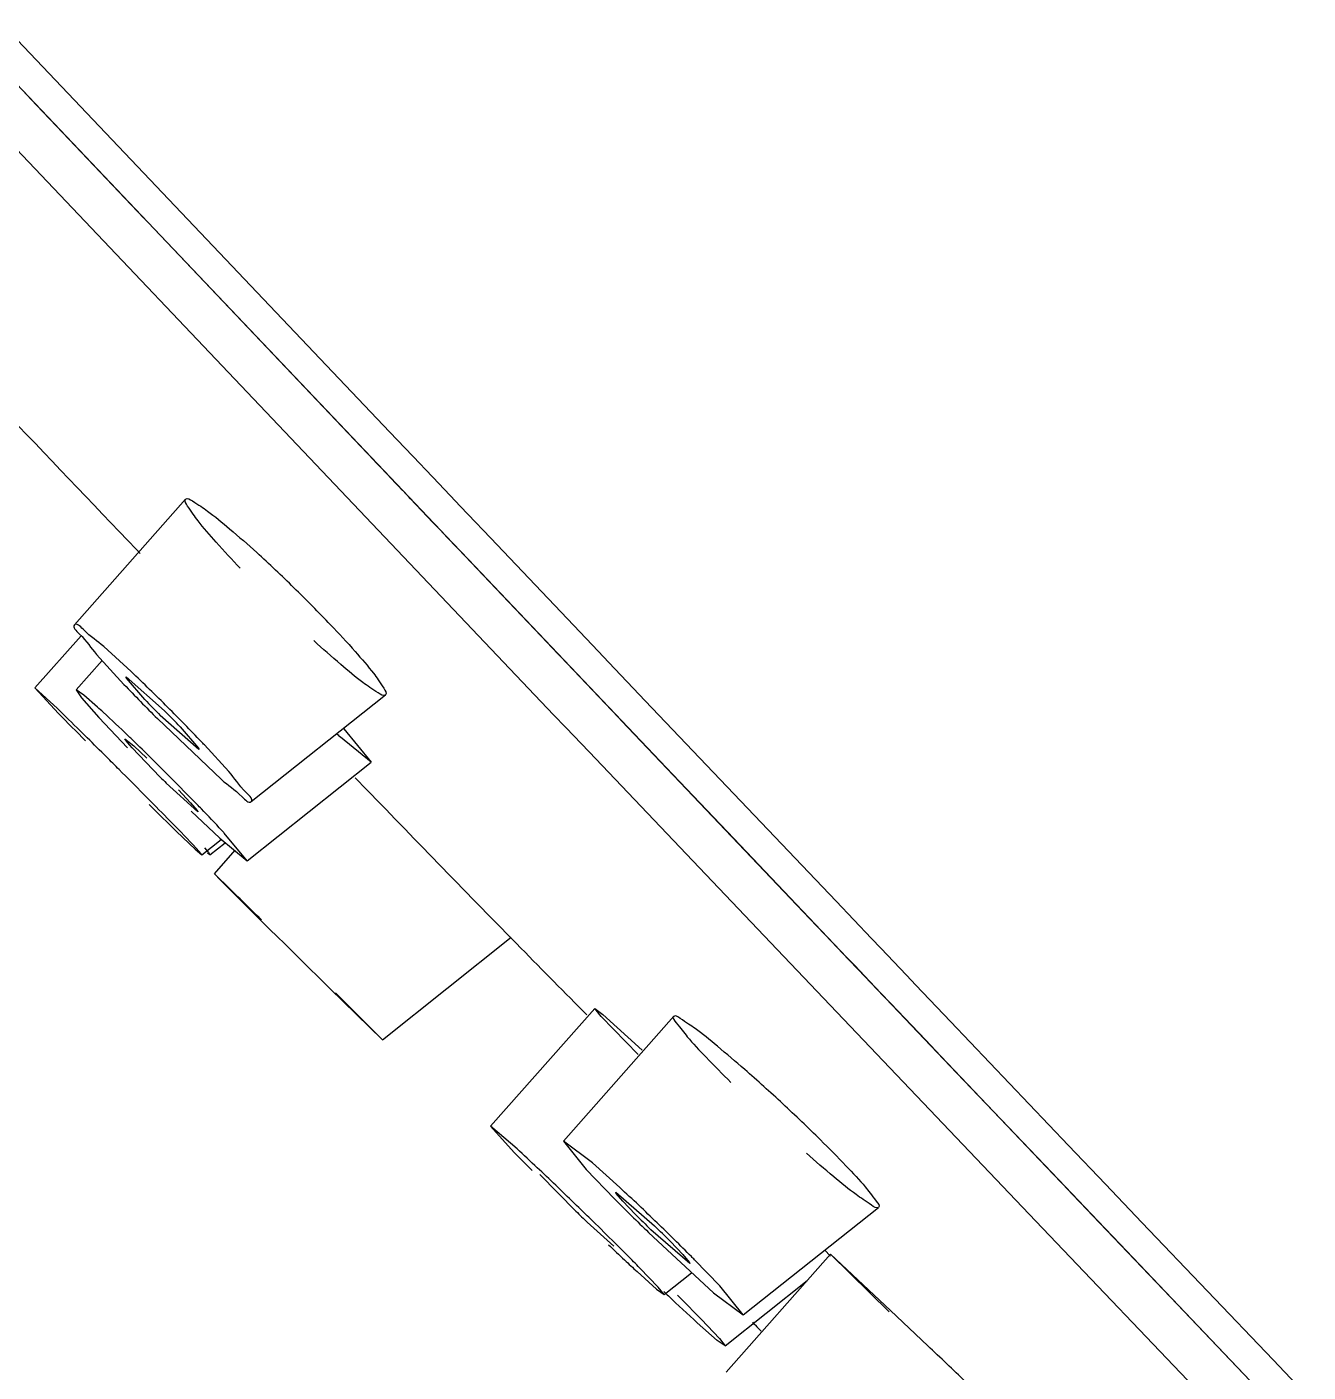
# Model space of a CAD drawing. Header units: millimetres. Extents: x 14221 to 15062, y 1145 to 1740.
# Drawn here: x 14849.23 to 14858.57, y 1618.68 to 1628.48 of the extents above; entities that cross this region are included whole.
import ezdxf

# ---------------------------------------------------------------- set-up
doc = ezdxf.new("R2010")
doc.units = ezdxf.units.MM

msp = doc.modelspace()

# ---------------------------------------------------------------- linework, layer by layer
at = {"color": 7, "linetype": 'Continuous'}
for p, q in [((14849.0696, 1628.4837), (14851.8717, 1625.5339)), ((14851.7082, 1625.3786), (14848.906, 1628.3286)), ((14849.2625, 1627.9532), (14849.1961, 1628.0231)), ((14851.3342, 1625.295), (14848.8304, 1627.9305)), ((14850.0818, 1627.0905), (14849.2625, 1627.9532)), ((14849.3434, 1627.868), (14849.2625, 1627.9532)), ((14849.601, 1627.5966), (14849.3434, 1627.868)), ((14851.6915, 1625.3962), (14849.601, 1627.5966)), ((14851.8717, 1625.5339), (14851.9304, 1625.4722)), ((14851.9304, 1625.4722), (14852.0941, 1625.2998)), ((14851.8321, 1625.2483), (14851.6915, 1625.3962)), ((14851.7499, 1625.3348), (14851.6915, 1625.3962)), ((14853.0679, 1623.4718), (14851.3342, 1625.295)), ((14851.7777, 1625.3056), (14851.7499, 1625.3348)), ((14851.7669, 1625.3169), (14851.7499, 1625.3348)), ((14851.9306, 1625.1447), (14851.7669, 1625.3169)), ((14851.8321, 1625.2483), (14851.7777, 1625.3056)), ((14852.0941, 1625.2998), (14852.1306, 1625.2615)), ((14852.1306, 1625.2615), (14852.189, 1625.2)), ((14852.6933, 1624.3423), (14851.8321, 1625.2483)), ((14851.9137, 1625.1624), (14851.8321, 1625.2483)), ((14851.9504, 1625.1238), (14851.9137, 1625.1624)), ((14852.189, 1625.2), (14852.3522, 1625.0284)), ((14851.967, 1625.1064), (14851.9306, 1625.1447)), ((14852.0092, 1625.0619), (14851.9504, 1625.1238)), ((14852.0373, 1625.0324), (14852.0092, 1625.0619)), ((14852.0254, 1625.0449), (14852.0092, 1625.0619)), ((14849.5759, 1624.1265), (14850.386, 1625.0418)), ((14852.1885, 1624.8734), (14852.0254, 1625.0449)), ((14852.1735, 1624.8892), (14852.0373, 1625.0324)), ((14852.3522, 1625.0284), (14852.3871, 1624.9917)), ((14852.3871, 1624.9917), (14852.4452, 1624.9305)), ((14852.2086, 1624.8523), (14852.1735, 1624.8892)), ((14852.2233, 1624.8367), (14852.1885, 1624.8734)), ((14852.4452, 1624.9305), (14852.6077, 1624.7596)), ((14852.2951, 1624.7612), (14852.2086, 1624.8523)), ((14852.2815, 1624.7755), (14852.2233, 1624.8367)), ((14852.4438, 1624.6048), (14852.2815, 1624.7755)), ((14850.0541, 1624.6474), (14850.0251, 1624.6778)), ((14852.4308, 1624.6185), (14852.2951, 1624.7612)), ((14852.6077, 1624.7596), (14853.2144, 1624.1215)), ((14852.5091, 1624.5362), (14852.4308, 1624.6185)), ((14854.962, 1621.9575), (14852.4438, 1624.6048)), ((14852.6933, 1624.3423), (14852.5091, 1624.5362)), ((14853.5431, 1623.4488), (14852.6933, 1624.3423)), ((14852.7676, 1624.2643), (14852.6933, 1624.3423)), ((14852.9749, 1624.0462), (14852.7676, 1624.2643)), ((14853.2144, 1624.1215), (14853.3917, 1623.935)), ((14849.288, 1623.6668), (14849.6236, 1624.046)), ((14853.0261, 1623.9924), (14852.9749, 1624.0462)), ((14853.048, 1623.9694), (14853.0261, 1623.9924)), ((14849.7362, 1623.9105), (14849.9365, 1623.6929)), ((14849.9887, 1623.7858), (14849.7893, 1623.9688)), ((14853.234, 1623.7738), (14853.048, 1623.9694)), ((14853.3917, 1623.935), (14853.471, 1623.8517)), ((14849.5879, 1623.6518), (14849.7773, 1623.8658)), ((14853.471, 1623.8517), (14853.7354, 1623.5737)), ((14849.9521, 1623.7483), (14850.2331, 1623.4997)), ((14850.0881, 1623.5828), (14849.9553, 1623.7378)), ((14853.3067, 1623.6973), (14853.234, 1623.7738)), ((14853.4904, 1623.5042), (14853.3067, 1623.6973)), ((14849.288, 1623.6668), (14849.4603, 1623.481)), ((14849.4513, 1623.5161), (14849.288, 1623.6668)), ((14849.5879, 1623.6518), (14849.6264, 1623.5945)), ((14849.644, 1623.6148), (14849.5879, 1623.6518)), ((14849.6264, 1623.5945), (14849.7536, 1623.4515)), ((14849.7438, 1623.5276), (14849.644, 1623.6148)), ((14850.8633, 1622.8381), (14851.8415, 1623.6158)), ((14849.4708, 1623.4972), (14849.4513, 1623.5161)), ((14853.5431, 1623.4488), (14853.4904, 1623.5042)), ((14853.7354, 1623.5737), (14855.1255, 1622.1127)), ((14849.7536, 1623.4515), (14849.963, 1623.2311)), ((14850.18, 1623.4432), (14850.6472, 1622.9989)), ((14850.4824, 1623.2176), (14850.2015, 1623.4661)), ((14853.157, 1623.3781), (14853.0679, 1623.4718)), ((14853.5631, 1623.4277), (14853.5431, 1623.4488)), ((14854.3797, 1622.5694), (14853.5431, 1623.4488)), ((14854.9355, 1621.9853), (14853.5631, 1623.4277)), ((14849.6693, 1623.3028), (14849.6355, 1623.3361)), ((14850.3465, 1623.383), (14850.4793, 1623.2281)), ((14851.7385, 1623.1258), (14851.5157, 1623.3073)), ((14851.5382, 1623.3696), (14851.7385, 1623.1258)), ((14853.3258, 1623.2007), (14853.157, 1623.3781)), ((14849.9435, 1623.2952), (14850.0073, 1623.2447)), ((14849.9619, 1623.2683), (14849.9435, 1623.2952)), ((14849.996, 1623.2296), (14849.9619, 1623.2683)), ((14850.199, 1623.0189), (14849.996, 1623.2296)), ((14850.0073, 1623.2447), (14850.1031, 1623.1549)), ((14850.7014, 1623.0568), (14850.5223, 1623.2519)), ((14854.6972, 1621.7597), (14853.3258, 1623.2007)), ((14850.8344, 1622.407), (14851.7384, 1623.1258)), ((14851.7064, 1622.9254), (14851.6221, 1623.0128)), ((14850.4744, 1622.7651), (14850.2451, 1622.9733)), ((14850.333, 1622.9253), (14850.4226, 1622.83)), ((14850.1348, 1622.8372), (14850.0794, 1622.8932)), ((14850.1716, 1622.7999), (14850.1348, 1622.8372)), ((14850.4226, 1622.83), (14850.4699, 1622.7743)), ((14850.4273, 1622.768), (14850.6349, 1622.5714)), ((14850.3204, 1622.6208), (14850.4551, 1622.4923)), ((14850.5043, 1622.4502), (14850.6453, 1622.5623)), ((14850.5633, 1622.4502), (14850.6731, 1622.5376)), ((14850.6349, 1622.5714), (14850.8345, 1622.407)), ((14850.8345, 1622.407), (14850.6679, 1622.6088)), ((14855.2015, 1621.7059), (14854.3797, 1622.5694)), ((14850.4551, 1622.4923), (14850.5043, 1622.4502)), ((14850.523, 1622.501), (14850.5518, 1622.4678)), ((14850.5633, 1622.4502), (14850.5451, 1622.4623)), ((14850.5518, 1622.4678), (14850.5633, 1622.4502)), ((14850.5954, 1622.3118), (14850.7477, 1622.4838)), ((14850.6401, 1622.2659), (14850.5954, 1622.3118)), ((14850.5954, 1622.3118), (14850.6435, 1622.2659)), ((14850.6435, 1622.2659), (14850.6639, 1622.2461)), ((14855.1255, 1622.1127), (14855.3837, 1621.8414)), ((14855.2015, 1621.7059), (14854.9355, 1621.9853)), ((14855.2199, 1621.6866), (14854.962, 1621.9575)), ((14851.8195, 1621.1026), (14852.7587, 1621.8494)), ((14855.3837, 1621.8414), (14855.4511, 1621.7705)), ((14856.5822, 1619.7809), (14854.6972, 1621.7597)), ((14855.4511, 1621.7705), (14855.6388, 1621.5734)), ((14851.4364, 1621.477), (14851.2013, 1621.7089)), ((14856.007, 1620.8599), (14855.2015, 1621.7059)), ((14855.2614, 1621.643), (14855.2015, 1621.7059)), ((14855.2872, 1621.6159), (14855.2199, 1621.6866)), ((14855.3328, 1621.568), (14855.2614, 1621.643)), ((14855.4746, 1621.419), (14855.2872, 1621.6159)), ((14855.4524, 1621.4424), (14855.3328, 1621.568)), ((14855.6388, 1621.5734), (14855.7072, 1621.5016)), ((14851.8195, 1621.1026), (14851.4364, 1621.477)), ((14851.4773, 1621.4445), (14851.6428, 1621.2803)), ((14855.522, 1621.3693), (14855.4524, 1621.4424)), ((14855.7072, 1621.5016), (14855.9599, 1621.2362)), ((14855.7793, 1621.0989), (14855.522, 1621.3693)), ((14855.5429, 1621.3473), (14855.522, 1621.3693)), ((14855.7951, 1621.0824), (14855.5429, 1621.3473)), ((14851.6428, 1621.2803), (14851.8195, 1621.1026)), ((14852.6068, 1620.473), (14853.367, 1621.3319)), ((14853.1384, 1620.3644), (14853.9435, 1621.2741)), ((14853.4145, 1621.2727), (14853.367, 1621.3319)), ((14853.367, 1621.3319), (14853.4267, 1621.287)), ((14853.6836, 1620.995), (14853.4145, 1621.2727)), ((14853.4267, 1621.287), (14853.7121, 1621.0272)), ((14855.9599, 1621.2362), (14856.8205, 1620.3325)), ((14855.8498, 1621.025), (14855.7793, 1621.0989)), ((14856.6598, 1620.1745), (14855.7951, 1621.0824)), ((14856.007, 1620.8599), (14855.8498, 1621.025)), ((14856.7947, 1620.0329), (14856.007, 1620.8599)), ((14856.3297, 1620.521), (14856.007, 1620.8599)), ((14852.6068, 1620.473), (14852.781, 1620.2814)), ((14852.8011, 1620.3072), (14852.6068, 1620.473)), ((14856.5885, 1620.2494), (14856.3297, 1620.521)), ((14853.1384, 1620.3644), (14853.3043, 1620.1584)), ((14853.3505, 1620.2052), (14853.1384, 1620.3644)), ((14856.8205, 1620.3325), (14857.0891, 1620.0505)), ((14852.9805, 1620.1396), (14852.948, 1620.1703)), ((14853.5507, 1620.0252), (14853.3505, 1620.2052)), ((14856.6465, 1620.1884), (14856.5885, 1620.2494)), ((14856.7947, 1620.0329), (14856.6465, 1620.1884)), ((14856.9279, 1619.893), (14856.6598, 1620.1745)), ((14853.2302, 1619.8533), (14852.9669, 1620.1223)), ((14853.3043, 1620.1584), (14853.5108, 1619.9445)), ((14853.5204, 1619.9935), (14853.8033, 1619.7468)), ((14853.5719, 1619.9268), (14853.5245, 1619.9832)), ((14857.5633, 1619.2263), (14856.7947, 1620.0329)), ((14856.845, 1619.9801), (14856.7947, 1620.0329)), ((14856.9055, 1619.9165), (14856.845, 1619.9801)), ((14857.0891, 1620.0505), (14857.3544, 1619.7721)), ((14853.6619, 1619.8324), (14853.5719, 1619.9268)), ((14854.4487, 1619.0976), (14855.4343, 1619.8814)), ((14857.0463, 1619.7688), (14856.9055, 1619.9165)), ((14857.1927, 1619.6152), (14856.9279, 1619.893)), ((14853.5057, 1619.5997), (14853.3131, 1619.7736)), ((14858.1322, 1618.1554), (14856.5822, 1619.7809)), ((14857.3041, 1619.4982), (14857.0463, 1619.7688)), ((14857.3544, 1619.7721), (14858.31, 1618.7695)), ((14853.7595, 1619.6991), (14854.2338, 1619.2598)), ((14854.06, 1619.4717), (14853.7772, 1619.7184)), ((14853.5242, 1619.6124), (14853.4935, 1619.6429)), ((14853.9184, 1619.6329), (14854.0085, 1619.5385)), ((14855.0864, 1619.527), (14855.0411, 1619.571)), ((14858.1459, 1618.615), (14857.1927, 1619.6152)), ((14854.0085, 1619.5385), (14854.0558, 1619.4821)), ((14854.2783, 1619.309), (14854.0939, 1619.5004)), ((14854.3246, 1618.6812), (14855.085, 1619.5404)), ((14855.0846, 1619.5398), (14855.5126, 1619.1203)), ((14855.5234, 1619.1298), (14855.0846, 1619.5398)), ((14857.5633, 1619.2263), (14857.3041, 1619.4982)), ((14853.6757, 1619.4137), (14853.8183, 1619.2859)), ((14853.8292, 1619.3), (14853.6962, 1619.4393)), ((14853.872, 1619.2459), (14854.0725, 1619.4053)), ((14853.8183, 1619.2859), (14853.872, 1619.2459)), ((14853.872, 1619.2459), (14853.8292, 1619.3)), ((14854.4487, 1619.0977), (14854.2783, 1619.309)), ((14854.3165, 1618.8723), (14854.9148, 1619.348)), ((14854.2338, 1619.2598), (14854.4487, 1619.0977)), ((14858.3113, 1618.4417), (14857.5633, 1619.2263)), ((14855.795, 1618.8724), (14855.5234, 1619.1298)), ((14854.2598, 1618.9126), (14854.1148, 1619.0405)), ((14854.1453, 1619.0645), (14854.2763, 1618.9256)), ((14854.3165, 1618.8723), (14854.2598, 1618.9126)), ((14854.2763, 1618.9256), (14854.3165, 1618.8723)), ((14858.31, 1618.7695), (14858.5657, 1618.5014))]:
    msp.add_line(p, q, dxfattribs=at)
for centre, radius, start, end in [((15810.9985, 2543.0405), 1329.2328, 223.5789323, 223.7011376), ((14843.7733, 1616.8225), 10.5905, 45.65879, 47.67732), ((14843.8739, 1616.908), 10.459, 43.64678, 45.72585), ((14840.7071, 1613.9875), 13.4964, 44.96324, 46.55141), ((14859.885, 1633.1519), 13.7276, 223.55503, 225.01093), ((14829.5464, 1602.9646), 28.6106, 45.39991, 45.86115), ((14845.3232, 1618.6468), 6.5852, 47.33399, 47.83227), ((14854.1037, 1627.3715), 5.5208, 223.33483, 225.023), ((14846.3317, 1619.5946), 5.52, 43.33872, 45.0277), ((14840.5327, 1613.7917), 13.7581, 43.573, 45.02685), ((14871.5485, 1644.9193), 30.7812, 224.14466, 224.66398), ((14841.9073, 1614.9595), 11.6115, 46.05677, 47.27108), ((14815.0294, 1588.2305), 49.2949, 45.12608, 45.35546), ((14838.4635, 1611.3551), 16.5966, 45.99808, 46.13122), ((14857.2166, 1629.5009), 8.4179, 227.14299, 227.37234), ((14835.8136, 1608.6204), 20.4046, 45.0347, 45.98023), ((14842.2755, 1615.4569), 11.3478, 43.38678, 43.54697), ((14809.958, 1583.13), 56.4875, 44.99785, 45.13091), ((14812.63, 1585.7993), 52.7107, 44.72678, 44.99972), ((14856.6431, 1629.4739), 9.121, 225.0481, 225.45557), ((14834.8944, 1607.6903), 21.7123, 44.89024, 45.0529), ((14835.9313, 1608.7156), 20.2541, 44.12409, 44.90564), ((15001.9041, 1767.8133), 208.6908, 223.96913, 224.18735), ((14871.7161, 1644.6607), 30.7169, 225.329, 225.84981), ((14838.4407, 1611.1553), 16.7542, 43.96, 44.10962), ((14829.2282, 1602.159), 29.4053, 44.13912, 44.58329), ((14841.5769, 1614.165), 12.4075, 43.0119, 44.00884), ((14848.6904, 1620.9405), 2.36, 39.76999, 45.95896), ((14844.5389, 1616.9378), 8.3501, 42.77762, 42.96416), ((14962.6637, 1729.6342), 153.9418, 224.177675, 224.48132), ((14882.1509, 1653.6902), 44.5019, 224.92122, 225.15912), ((14802.7174, 1573.0841), 68.6714, 45.397078, 45.717107), ((14987.9049, 1760.1131), 194.5343, 225.175707, 225.354168), ((14953.6548, 1720.7894), 141.3168, 224.482026, 224.759283), ((14845.9675, 1611.2022), 12.8805, 47.08907, 48.75062), ((14846.1533, 1611.3835), 12.6212, 45.42152, 47.14634), ((14864.6438, 1631.9039), 16.6075, 224.41382, 225.05592), ((14841.4853, 1608.0202), 16.7038, 46.66759, 47.35607), ((14832.1124, 1598.0892), 30.3595, 45.8692, 46.57785), ((14842.6107, 1608.1734), 16.1291, 45.96085, 47.29097), ((14830.2122, 1596.1152), 33.0995, 45.68983, 45.88758), ((14865.1404, 1631.4812), 16.3812, 224.77024, 225.9923), ((14862.7477, 1629.6669), 13.6708, 225.87763, 226.35969), ((14832.11, 1598.0531), 30.387, 45.27504, 45.69799), ((14858.3614, 1624.4663), 6.5999, 224.59697, 226.00448), ((14842.397, 1607.9303), 16.4525, 44.79625, 46.01437), ((14849.2183, 1614.9974), 6.6014, 44.60322, 46.00922), ((14868.9993, 1635.9695), 22.5591, 226.48614, 226.89788), ((14837.9563, 1603.9484), 22.0844, 44.88023, 45.17627), ((14863.9126, 1630.5313), 15.1128, 226.89038, 227.36173), ((14842.6762, 1608.6435), 15.427, 44.41118, 44.89374), ((14844.4279, 1609.954), 13.5854, 44.6432, 44.77461), ((14869.9407, 1636.255), 23.3842, 226.58651, 226.70068), ((14864.9319, 1630.9126), 16.061, 226.63454, 227.66222), ((14843.2822, 1608.4717), 15.1728, 44.27838, 45.21717), ((14860.9093, 1625.1954), 8.8712, 223.90193, 224.09397), ((14861.7144, 1625.9761), 9.9926, 224.09679, 224.4329), ((14737.8696, 1494.5964), 171.3211, 46.375209, 46.501994)]:
    msp.add_arc(centre, radius, start, end, dxfattribs=at)
for points, knots in [([(14850.7843, 1624.5384), (14850.7247, 1624.601), (14850.6224, 1624.7122), (14850.4845, 1624.8693), (14850.4232, 1624.9598), (14850.3745, 1625.0288), (14850.386, 1625.0418)], [0, 0, 0, 0, 0.40084, 0.71589, 0.919549, 1, 1, 1, 1]), ([(14850.386, 1625.0418), (14850.3973, 1625.0546), (14850.4706, 1625.0073), (14850.5607, 1624.9487), (14850.7245, 1624.8127), (14850.8391, 1624.7117), (14850.9039, 1624.6528)], [0, 0, 0, 0, 0.078295, 0.281434, 0.59731, 1, 1, 1, 1]), ([(14849.5759, 1624.1265), (14849.5598, 1624.1083), (14849.663, 1624.0186), (14849.6927, 1623.9597), (14849.7362, 1623.9105)], [0, 0, 0, 0, 0.269902, 1, 1, 1, 1]), ([(14849.7893, 1623.9688), (14849.7404, 1624.012), (14849.6855, 1624.039), (14849.5915, 1624.1441), (14849.5759, 1624.1265)], [0, 0, 0, 0, 0.734422, 1, 1, 1, 1]), ([(14851.4422, 1624.1269), (14851.503, 1624.063), (14851.6072, 1623.9505), (14851.7468, 1623.7877), (14851.8076, 1623.701), (14851.8546, 1623.6263), (14851.8415, 1623.6159)], [0, 0, 0, 0, 0.404431, 0.721046, 0.923297, 1, 1, 1, 1]), ([(14851.8415, 1623.6159), (14851.8272, 1623.6045), (14851.7572, 1623.6522), (14851.6612, 1623.714), (14851.5, 1623.8503), (14851.3852, 1623.9521), (14851.3208, 1624.0113)], [0, 0, 0, 0, 0.083, 0.287769, 0.601894, 1, 1, 1, 1]), ([(14849.9553, 1623.7378), (14849.954, 1623.74), (14849.9522, 1623.7429), (14849.9513, 1623.7475), (14849.9521, 1623.7483)], [0, 0, 0, 0, 0.684976, 1, 1, 1, 1]), ([(14850.4793, 1623.2281), (14850.4806, 1623.2259), (14850.4823, 1623.223), (14850.4833, 1623.2184), (14850.4824, 1623.2176)], [0, 0, 0, 0, 0.685045, 1, 1, 1, 1]), ([(14850.8633, 1622.8381), (14850.8821, 1622.853), (14850.7725, 1622.9518), (14850.7458, 1623.0066), (14850.7014, 1623.0568)], [0, 0, 0, 0, 0.263503, 1, 1, 1, 1]), ([(14850.6472, 1622.9989), (14850.6964, 1622.9554), (14850.7566, 1622.9245), (14850.8441, 1622.8228), (14850.8633, 1622.8381)], [0, 0, 0, 0, 0.727926, 1, 1, 1, 1]), ([(14850.4699, 1622.7743), (14850.4714, 1622.7723), (14850.4729, 1622.77), (14850.4751, 1622.7658), (14850.4744, 1622.7651)], [0, 0, 0, 0, 0.717262, 1, 1, 1, 1]), ([(14853.9429, 1621.2733), (14853.932, 1621.261), (14853.9884, 1621.1966), (14854.0486, 1621.1107), (14854.1935, 1620.9598), (14854.2978, 1620.8525), (14854.3588, 1620.7919)], [0, 0, 0, 0, 0.077005, 0.280362, 0.596927, 1, 1, 1, 1]), ([(14854.4601, 1620.8864), (14854.3944, 1620.944), (14854.2784, 1621.042), (14854.1143, 1621.1786), (14854.0245, 1621.2325), (14853.9538, 1621.2857), (14853.9429, 1621.2733)], [0, 0, 0, 0, 0.403476, 0.720319, 0.923789, 1, 1, 1, 1]), ([(14855.012, 1620.3735), (14855.0749, 1620.3115), (14855.1821, 1620.2024), (14855.3308, 1620.0448), (14855.3908, 1619.9625), (14855.447, 1619.8914), (14855.4344, 1619.8814)], [0, 0, 0, 0, 0.405953, 0.723793, 0.926184, 1, 1, 1, 1]), ([(14855.4344, 1619.8814), (14855.4205, 1619.8704), (14855.3523, 1619.9227), (14855.2557, 1619.9809), (14855.0926, 1620.1179), (14854.9753, 1620.2176), (14854.9095, 1620.2758)], [0, 0, 0, 0, 0.080788, 0.285868, 0.600945, 1, 1, 1, 1]), ([(14853.5245, 1619.9832), (14853.5231, 1619.9854), (14853.5213, 1619.9881), (14853.5196, 1619.9927), (14853.5204, 1619.9935)], [0, 0, 0, 0, 0.702689, 1, 1, 1, 1]), ([(14854.0558, 1619.4821), (14854.0573, 1619.4799), (14854.0591, 1619.4772), (14854.0609, 1619.4725), (14854.06, 1619.4717)], [0, 0, 0, 0, 0.703245, 1, 1, 1, 1])]:
    msp.add_open_spline(points, degree=3, knots=knots, dxfattribs=at)

doc.saveas('drawing.dxf')
